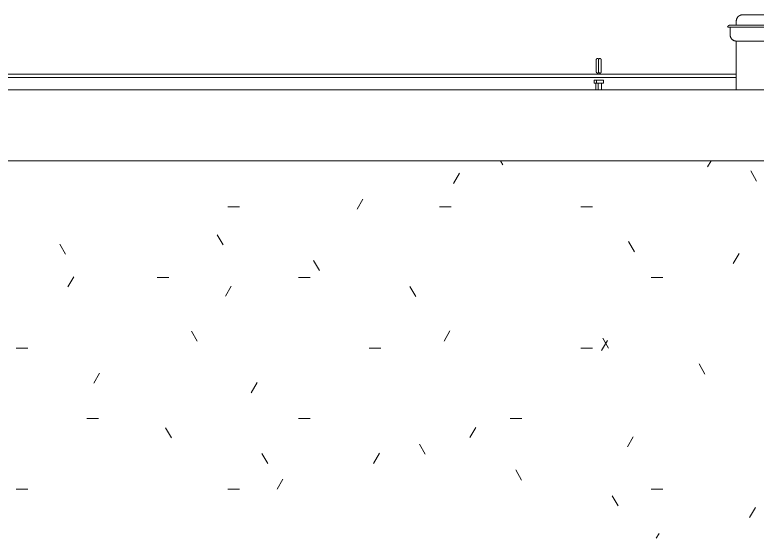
# Model space of a CAD drawing. Header units: millimetres. Extents: x -17526 to 472153, y -45352 to 20466.
# Drawn here: x 185816 to 187954, y 4940 to 6445 of the extents above; entities that cross this region are included whole.
import ezdxf

# ---------------------------------------------------------------- set-up
doc = ezdxf.new("R2010")
doc.units = ezdxf.units.MM
for name, color, linetype, lineweight in [('A-FLOR-HRAL', 11, 'Continuous', 9), ('A-ROOF-OTLN', 132, 'Continuous', 9), ('A-WALL-PATT', 111, 'Continuous', 9), ('M-HVAC-CDFF', 50, 'Continuous', 9)]:
    doc.layers.add(name, color=color, linetype=linetype, lineweight=lineweight)

# ---------------------------------------------------------------- blocks, each defined once
blk = doc.blocks.new('Zábradlí - Záchytný systém kotva-1301747-V-Nový-Bourání')
at = {"layer": 'A-FLOR-HRAL'}
for p, q in [((-13154.9, 6314.6), (-13154.9, 6314.8)), ((-13168.9, 6257.3), (-13168.9, 6249.1)), ((-13161.9, 6257.3), (-13168.9, 6257.3)), ((-13168.9, 6249.1), (-13161.9, 6249.1)), ((-13163.9, 6249.1), (-13163.9, 6229.6))]:
    blk.add_line(p, q, dxfattribs=at)
at = {"layer": 'A-FLOR-HRAL', "flags": 128}
for points in [[(-13162.9, 6315.8), (-13162.9, 6315.9), (-13162.9, 6316.1), (-13162.9, 6316.2), (-13162.9, 6316.4), (-13162.8, 6316.5), (-13162.8, 6316.7), (-13162.8, 6316.9), (-13162.7, 6317), (-13162.7, 6317.2), (-13162.6, 6317.3), (-13162.5, 6317.5), (-13162.5, 6317.6), (-13162.4, 6317.7), (-13162.3, 6317.9), (-13162.2, 6318), (-13162.1, 6318.1), (-13162, 6318.3), (-13161.9, 6318.4), (-13161.8, 6318.5), (-13161.7, 6318.6), (-13161.6, 6318.7), (-13161.5, 6318.8), (-13161.3, 6318.9), (-13161.2, 6319), (-13161.1, 6319.1), (-13160.9, 6319.2), (-13160.8, 6319.3), (-13160.7, 6319.4), (-13160.5, 6319.4), (-13160.4, 6319.5), (-13160.2, 6319.5), (-13160.1, 6319.6), (-13159.9, 6319.6), (-13159.8, 6319.7), (-13159.6, 6319.7), (-13159.4, 6319.7), (-13159.3, 6319.7), (-13159.1, 6319.7), (-13159, 6319.8), (-13158.8, 6319.7), (-13158.6, 6319.7), (-13158.5, 6319.7), (-13158.3, 6319.7), (-13158.2, 6319.7), (-13158, 6319.6), (-13157.9, 6319.6), (-13157.7, 6319.6), (-13157.5, 6319.5), (-13157.4, 6319.5), (-13157.3, 6319.4), (-13157.1, 6319.3), (-13157, 6319.2), (-13156.8, 6319.2), (-13156.7, 6319.1), (-13156.6, 6319), (-13156.4, 6318.9), (-13156.3, 6318.8), (-13156.2, 6318.7), (-13156.1, 6318.6), (-13156, 6318.5), (-13155.9, 6318.3), (-13155.8, 6318.2), (-13155.7, 6318.1), (-13155.6, 6317.9), (-13155.5, 6317.8), (-13155.4, 6317.7)], [(-13162.9, 6315.8), (-13162.9, 6315.7), (-13162.9, 6315.7), (-13162.9, 6315.6), (-13162.9, 6315.5), (-13162.9, 6315.4), (-13162.9, 6315.3), (-13162.9, 6315.1), (-13162.9, 6314.9), (-13162.9, 6314.7), (-13162.9, 6314.4), (-13162.9, 6314.1), (-13162.9, 6313.8), (-13162.9, 6313.5), (-13162.9, 6313.2), (-13162.9, 6312.8), (-13162.9, 6312.4), (-13162.9, 6312), (-13162.9, 6311.6), (-13162.9, 6311.1), (-13162.9, 6310.6), (-13162.9, 6310.1), (-13162.9, 6309.6), (-13162.9, 6309.1), (-13162.9, 6308.5), (-13162.9, 6308), (-13162.9, 6307.4), (-13162.9, 6306.8), (-13162.9, 6306.2), (-13162.9, 6305.6), (-13162.9, 6305), (-13162.9, 6304.3), (-13162.9, 6303.7), (-13162.9, 6303), (-13162.9, 6302.4), (-13162.9, 6301.7), (-13162.9, 6301), (-13162.9, 6300.4), (-13162.9, 6299.7), (-13162.9, 6299), (-13162.9, 6298.8)], [(-13162.9, 6298.8), (-13162.9, 6299.5), (-13162.9, 6300.2), (-13162.9, 6300.9), (-13162.9, 6301.5), (-13162.9, 6302.2), (-13162.9, 6302.9), (-13162.9, 6303.5), (-13162.9, 6304.2), (-13162.9, 6304.8), (-13162.9, 6305.4), (-13162.9, 6306), (-13162.9, 6306.7), (-13162.9, 6307.2), (-13162.9, 6307.8), (-13162.9, 6308.4), (-13162.9, 6308.9), (-13162.9, 6309.5), (-13162.9, 6310), (-13162.9, 6310.5), (-13162.9, 6311), (-13162.9, 6311.4), (-13162.9, 6311.9), (-13162.9, 6312.3), (-13162.9, 6312.7), (-13162.9, 6313.1), (-13162.9, 6313.4), (-13162.9, 6313.8), (-13162.9, 6314.1), (-13162.9, 6314.3), (-13162.9, 6314.6), (-13162.9, 6314.8), (-13162.9, 6315), (-13162.9, 6315.2), (-13162.9, 6315.4), (-13162.9, 6315.5), (-13162.9, 6315.6), (-13162.9, 6315.7), (-13162.9, 6315.7), (-13162.9, 6315.8)], [(-13162.9, 6281.9), (-13162.9, 6281.9), (-13162.9, 6282), (-13162.9, 6282.1), (-13162.9, 6282.1), (-13162.9, 6282.3), (-13162.9, 6282.4), (-13162.9, 6282.6), (-13162.9, 6282.8), (-13162.9, 6283), (-13162.9, 6283.3), (-13162.9, 6283.5), (-13162.9, 6283.8), (-13162.9, 6284.2), (-13162.9, 6284.5), (-13162.9, 6284.9), (-13162.9, 6285.3), (-13162.9, 6285.7), (-13162.9, 6286.1), (-13162.9, 6286.6), (-13162.9, 6287.1), (-13162.9, 6287.6), (-13162.9, 6288.1), (-13162.9, 6288.6), (-13162.9, 6289.1), (-13162.9, 6289.7), (-13162.9, 6290.3), (-13162.9, 6290.9), (-13162.9, 6291.5), (-13162.9, 6292.1), (-13162.9, 6292.7), (-13162.9, 6293.3), (-13162.9, 6294), (-13162.9, 6294.6), (-13162.9, 6295.3), (-13162.9, 6296), (-13162.9, 6296.6), (-13162.9, 6297.3), (-13162.9, 6298), (-13162.9, 6298.7), (-13162.9, 6298.8)], [(-13162.9, 6298.8), (-13162.9, 6298.2), (-13162.9, 6297.5), (-13162.9, 6296.8), (-13162.9, 6296.1), (-13162.9, 6295.5), (-13162.9, 6294.8), (-13162.9, 6294.2), (-13162.9, 6293.5), (-13162.9, 6292.9), (-13162.9, 6292.3), (-13162.9, 6291.6), (-13162.9, 6291), (-13162.9, 6290.4), (-13162.9, 6289.9), (-13162.9, 6289.3), (-13162.9, 6288.7), (-13162.9, 6288.2), (-13162.9, 6287.7), (-13162.9, 6287.2), (-13162.9, 6286.7), (-13162.9, 6286.3), (-13162.9, 6285.8), (-13162.9, 6285.4), (-13162.9, 6285), (-13162.9, 6284.6), (-13162.9, 6284.3), (-13162.9, 6283.9), (-13162.9, 6283.6), (-13162.9, 6283.3), (-13162.9, 6283.1), (-13162.9, 6282.8), (-13162.9, 6282.6), (-13162.9, 6282.5), (-13162.9, 6282.3), (-13162.9, 6282.2), (-13162.9, 6282.1), (-13162.9, 6282), (-13162.9, 6282), (-13162.9, 6281.9)], [(-13155.4, 6279.9), (-13155.5, 6279.8), (-13155.6, 6279.7), (-13155.7, 6279.5), (-13155.8, 6279.4), (-13155.9, 6279.3), (-13156, 6279.2), (-13156.1, 6279.1), (-13156.2, 6279), (-13156.4, 6278.8), (-13156.5, 6278.7), (-13156.6, 6278.7), (-13156.8, 6278.6), (-13156.9, 6278.5), (-13157, 6278.4), (-13157.2, 6278.3), (-13157.3, 6278.3), (-13157.5, 6278.2), (-13157.6, 6278.1), (-13157.8, 6278.1), (-13157.9, 6278.1), (-13158.1, 6278), (-13158.2, 6278), (-13158.4, 6278), (-13158.6, 6277.9), (-13158.7, 6277.9), (-13158.9, 6277.9), (-13159, 6277.9), (-13159.2, 6277.9), (-13159.4, 6278), (-13159.5, 6278), (-13159.7, 6278), (-13159.8, 6278), (-13160, 6278.1), (-13160.1, 6278.1), (-13160.3, 6278.2), (-13160.4, 6278.2), (-13160.6, 6278.3), (-13160.7, 6278.4), (-13160.9, 6278.4), (-13161, 6278.5), (-13161.1, 6278.6), (-13161.3, 6278.7), (-13161.4, 6278.8), (-13161.5, 6278.9), (-13161.6, 6279), (-13161.8, 6279.1), (-13161.9, 6279.2), (-13162, 6279.4), (-13162.1, 6279.5), (-13162.2, 6279.6), (-13162.3, 6279.7), (-13162.3, 6279.9), (-13162.4, 6280), (-13162.5, 6280.2), (-13162.6, 6280.3), (-13162.6, 6280.4), (-13162.7, 6280.6), (-13162.7, 6280.7), (-13162.8, 6280.9), (-13162.8, 6281.1), (-13162.9, 6281.2), (-13162.9, 6281.4), (-13162.9, 6281.5), (-13162.9, 6281.7), (-13162.9, 6281.8), (-13162.9, 6281.9)]]:
    blk.add_lwpolyline(points, dxfattribs=at)
blk = doc.blocks.new('Zábradlí - Záchytný systém kotva-V143-V-Nový-Bourání')
at = {"layer": 'A-FLOR-HRAL'}
for p, q in [((-7784.5, 6257.3), (-7784.5, 6249.1)), ((-7774.5, 6257.3), (-7784.5, 6257.3)), ((-7784.5, 6249.1), (-7774.5, 6249.1)), ((-7779.5, 6249.1), (-7779.5, 6229.6)), ((-7764.5, 6257.3), (-7774.5, 6257.3)), ((-7774.5, 6249.1), (-7764.5, 6249.1)), ((-7769.5, 6229.6), (-7769.5, 6249.1)), ((-7764.5, 6249.1), (-7764.5, 6257.3))]:
    blk.add_line(p, q, dxfattribs=at)
at = {"layer": 'A-FLOR-HRAL', "flags": 128}
for points in [[(-7778.5, 6315.8), (-7778.5, 6315.9), (-7778.5, 6316.1), (-7778.5, 6316.2), (-7778.5, 6316.4), (-7778.4, 6316.5), (-7778.4, 6316.7), (-7778.4, 6316.9), (-7778.3, 6317), (-7778.3, 6317.2), (-7778.2, 6317.3), (-7778.1, 6317.5), (-7778.1, 6317.6), (-7778, 6317.7), (-7777.9, 6317.9), (-7777.8, 6318), (-7777.7, 6318.1), (-7777.6, 6318.3), (-7777.5, 6318.4), (-7777.4, 6318.5), (-7777.3, 6318.6), (-7777.2, 6318.7), (-7777.1, 6318.8), (-7776.9, 6318.9), (-7776.8, 6319), (-7776.7, 6319.1), (-7776.6, 6319.2), (-7776.4, 6319.3), (-7776.3, 6319.4), (-7776.1, 6319.4), (-7776, 6319.5), (-7775.8, 6319.5), (-7775.7, 6319.6), (-7775.5, 6319.6), (-7775.4, 6319.7), (-7775.2, 6319.7), (-7775, 6319.7), (-7774.9, 6319.7), (-7774.7, 6319.7), (-7774.6, 6319.8), (-7774.4, 6319.7), (-7774.2, 6319.7), (-7774.1, 6319.7), (-7773.9, 6319.7), (-7773.8, 6319.7), (-7773.6, 6319.6), (-7773.5, 6319.6), (-7773.3, 6319.6), (-7773.2, 6319.5), (-7773, 6319.5), (-7772.9, 6319.4), (-7772.7, 6319.3), (-7772.6, 6319.2), (-7772.4, 6319.2), (-7772.3, 6319.1), (-7772.2, 6319), (-7772, 6318.9), (-7771.9, 6318.8), (-7771.8, 6318.7), (-7771.7, 6318.6), (-7771.6, 6318.5), (-7771.5, 6318.3), (-7771.4, 6318.2), (-7771.3, 6318.1), (-7771.2, 6317.9), (-7771.1, 6317.8), (-7771, 6317.7), (-7770.9, 6317.5), (-7770.9, 6317.4), (-7770.8, 6317.2), (-7770.8, 6317.1), (-7770.7, 6316.9), (-7770.7, 6316.8), (-7770.6, 6316.6), (-7770.6, 6316.5), (-7770.6, 6316.3), (-7770.5, 6316.2), (-7770.5, 6316), (-7770.5, 6315.8), (-7770.5, 6315.8)], [(-7778.5, 6315.8), (-7778.5, 6315.7), (-7778.5, 6315.7), (-7778.5, 6315.6), (-7778.5, 6315.5), (-7778.5, 6315.4), (-7778.5, 6315.3), (-7778.5, 6315.1), (-7778.5, 6314.9), (-7778.5, 6314.7), (-7778.5, 6314.4), (-7778.5, 6314.1), (-7778.5, 6313.8), (-7778.5, 6313.5), (-7778.5, 6313.2), (-7778.5, 6312.8), (-7778.5, 6312.4), (-7778.5, 6312), (-7778.5, 6311.6), (-7778.5, 6311.1), (-7778.5, 6310.6), (-7778.5, 6310.1), (-7778.5, 6309.6), (-7778.5, 6309.1), (-7778.5, 6308.5), (-7778.5, 6308), (-7778.5, 6307.4), (-7778.5, 6306.8), (-7778.5, 6306.2), (-7778.5, 6305.6), (-7778.5, 6305), (-7778.5, 6304.3), (-7778.5, 6303.7), (-7778.5, 6303), (-7778.5, 6302.4), (-7778.5, 6301.7), (-7778.5, 6301), (-7778.5, 6300.4), (-7778.5, 6299.7), (-7778.5, 6299), (-7778.5, 6298.8)], [(-7778.5, 6298.8), (-7778.5, 6299.5), (-7778.5, 6300.2), (-7778.5, 6300.9), (-7778.5, 6301.5), (-7778.5, 6302.2), (-7778.5, 6302.9), (-7778.5, 6303.5), (-7778.5, 6304.2), (-7778.5, 6304.8), (-7778.5, 6305.4), (-7778.5, 6306), (-7778.5, 6306.7), (-7778.5, 6307.2), (-7778.5, 6307.8), (-7778.5, 6308.4), (-7778.5, 6308.9), (-7778.5, 6309.5), (-7778.5, 6310), (-7778.5, 6310.5), (-7778.5, 6311), (-7778.5, 6311.4), (-7778.5, 6311.9), (-7778.5, 6312.3), (-7778.5, 6312.7), (-7778.5, 6313.1), (-7778.5, 6313.4), (-7778.5, 6313.8), (-7778.5, 6314.1), (-7778.5, 6314.3), (-7778.5, 6314.6), (-7778.5, 6314.8), (-7778.5, 6315), (-7778.5, 6315.2), (-7778.5, 6315.4), (-7778.5, 6315.5), (-7778.5, 6315.6), (-7778.5, 6315.7), (-7778.5, 6315.7), (-7778.5, 6315.8)], [(-7770.5, 6315.8), (-7770.5, 6315.7), (-7770.5, 6315.7), (-7770.5, 6315.6), (-7770.5, 6315.5), (-7770.5, 6315.4), (-7770.5, 6315.3), (-7770.5, 6315.1), (-7770.5, 6314.9), (-7770.5, 6314.7), (-7770.5, 6314.4), (-7770.5, 6314.1), (-7770.5, 6313.8), (-7770.5, 6313.5), (-7770.5, 6313.2), (-7770.5, 6312.8), (-7770.5, 6312.4), (-7770.5, 6312), (-7770.5, 6311.6), (-7770.5, 6311.1), (-7770.5, 6310.6), (-7770.5, 6310.1), (-7770.5, 6309.6), (-7770.5, 6309.1), (-7770.5, 6308.5), (-7770.5, 6308), (-7770.5, 6307.4), (-7770.5, 6306.8), (-7770.5, 6306.2), (-7770.5, 6305.6), (-7770.5, 6305), (-7770.5, 6304.3), (-7770.5, 6303.7), (-7770.5, 6303), (-7770.5, 6302.4), (-7770.5, 6301.7), (-7770.5, 6301), (-7770.5, 6300.4), (-7770.5, 6299.7), (-7770.5, 6299), (-7770.5, 6298.8)], [(-7770.5, 6298.8), (-7770.5, 6299.5), (-7770.5, 6300.2), (-7770.5, 6300.9), (-7770.5, 6301.5), (-7770.5, 6302.2), (-7770.5, 6302.9), (-7770.5, 6303.5), (-7770.5, 6304.2), (-7770.5, 6304.8), (-7770.5, 6305.4), (-7770.5, 6306), (-7770.5, 6306.7), (-7770.5, 6307.2), (-7770.5, 6307.8), (-7770.5, 6308.4), (-7770.5, 6308.9), (-7770.5, 6309.5), (-7770.5, 6310), (-7770.5, 6310.5), (-7770.5, 6311), (-7770.5, 6311.4), (-7770.5, 6311.9), (-7770.5, 6312.3), (-7770.5, 6312.7), (-7770.5, 6313.1), (-7770.5, 6313.4), (-7770.5, 6313.8), (-7770.5, 6314.1), (-7770.5, 6314.3), (-7770.5, 6314.6), (-7770.5, 6314.8), (-7770.5, 6315), (-7770.5, 6315.2), (-7770.5, 6315.4), (-7770.5, 6315.5), (-7770.5, 6315.6), (-7770.5, 6315.7), (-7770.5, 6315.7), (-7770.5, 6315.8)], [(-7778.5, 6281.9), (-7778.5, 6281.9), (-7778.5, 6282), (-7778.5, 6282.1), (-7778.5, 6282.1), (-7778.5, 6282.3), (-7778.5, 6282.4), (-7778.5, 6282.6), (-7778.5, 6282.8), (-7778.5, 6283), (-7778.5, 6283.3), (-7778.5, 6283.5), (-7778.5, 6283.8), (-7778.5, 6284.2), (-7778.5, 6284.5), (-7778.5, 6284.9), (-7778.5, 6285.3), (-7778.5, 6285.7), (-7778.5, 6286.1), (-7778.5, 6286.6), (-7778.5, 6287.1), (-7778.5, 6287.6), (-7778.5, 6288.1), (-7778.5, 6288.6), (-7778.5, 6289.1), (-7778.5, 6289.7), (-7778.5, 6290.3), (-7778.5, 6290.9), (-7778.5, 6291.5), (-7778.5, 6292.1), (-7778.5, 6292.7), (-7778.5, 6293.3), (-7778.5, 6294), (-7778.5, 6294.6), (-7778.5, 6295.3), (-7778.5, 6296), (-7778.5, 6296.6), (-7778.5, 6297.3), (-7778.5, 6298), (-7778.5, 6298.7), (-7778.5, 6298.8)], [(-7778.5, 6298.8), (-7778.5, 6298.2), (-7778.5, 6297.5), (-7778.5, 6296.8), (-7778.5, 6296.1), (-7778.5, 6295.5), (-7778.5, 6294.8), (-7778.5, 6294.2), (-7778.5, 6293.5), (-7778.5, 6292.9), (-7778.5, 6292.3), (-7778.5, 6291.6), (-7778.5, 6291), (-7778.5, 6290.4), (-7778.5, 6289.9), (-7778.5, 6289.3), (-7778.5, 6288.7), (-7778.5, 6288.2), (-7778.5, 6287.7), (-7778.5, 6287.2), (-7778.5, 6286.7), (-7778.5, 6286.3), (-7778.5, 6285.8), (-7778.5, 6285.4), (-7778.5, 6285), (-7778.5, 6284.6), (-7778.5, 6284.3), (-7778.5, 6283.9), (-7778.5, 6283.6), (-7778.5, 6283.3), (-7778.5, 6283.1), (-7778.5, 6282.8), (-7778.5, 6282.6), (-7778.5, 6282.5), (-7778.5, 6282.3), (-7778.5, 6282.2), (-7778.5, 6282.1), (-7778.5, 6282), (-7778.5, 6282), (-7778.5, 6281.9)], [(-7770.5, 6281.9), (-7770.5, 6281.9), (-7770.5, 6282), (-7770.5, 6282.1), (-7770.5, 6282.1), (-7770.5, 6282.3), (-7770.5, 6282.4), (-7770.5, 6282.6), (-7770.5, 6282.8), (-7770.5, 6283), (-7770.5, 6283.3), (-7770.5, 6283.5), (-7770.5, 6283.8), (-7770.5, 6284.2), (-7770.5, 6284.5), (-7770.5, 6284.9), (-7770.5, 6285.3), (-7770.5, 6285.7), (-7770.5, 6286.1), (-7770.5, 6286.6), (-7770.5, 6287.1), (-7770.5, 6287.6), (-7770.5, 6288.1), (-7770.5, 6288.6), (-7770.5, 6289.1), (-7770.5, 6289.7), (-7770.5, 6290.3), (-7770.5, 6290.9), (-7770.5, 6291.5), (-7770.5, 6292.1), (-7770.5, 6292.7), (-7770.5, 6293.3), (-7770.5, 6294), (-7770.5, 6294.6), (-7770.5, 6295.3), (-7770.5, 6296), (-7770.5, 6296.6), (-7770.5, 6297.3), (-7770.5, 6298), (-7770.5, 6298.7), (-7770.5, 6298.8)], [(-7770.5, 6298.8), (-7770.5, 6298.2), (-7770.5, 6297.5), (-7770.5, 6296.8), (-7770.5, 6296.1), (-7770.5, 6295.5), (-7770.5, 6294.8), (-7770.5, 6294.2), (-7770.5, 6293.5), (-7770.5, 6292.9), (-7770.5, 6292.3), (-7770.5, 6291.6), (-7770.5, 6291), (-7770.5, 6290.4), (-7770.5, 6289.9), (-7770.5, 6289.3), (-7770.5, 6288.7), (-7770.5, 6288.2), (-7770.5, 6287.7), (-7770.5, 6287.2), (-7770.5, 6286.7), (-7770.5, 6286.3), (-7770.5, 6285.8), (-7770.5, 6285.4), (-7770.5, 6285), (-7770.5, 6284.6), (-7770.5, 6284.3), (-7770.5, 6283.9), (-7770.5, 6283.6), (-7770.5, 6283.3), (-7770.5, 6283.1), (-7770.5, 6282.8), (-7770.5, 6282.6), (-7770.5, 6282.5), (-7770.5, 6282.3), (-7770.5, 6282.2), (-7770.5, 6282.1), (-7770.5, 6282), (-7770.5, 6282), (-7770.5, 6281.9)], [(-7770.5, 6281.9), (-7770.5, 6281.8), (-7770.5, 6281.6), (-7770.6, 6281.5), (-7770.6, 6281.3), (-7770.6, 6281.1), (-7770.6, 6281), (-7770.7, 6280.8), (-7770.7, 6280.7), (-7770.8, 6280.5), (-7770.8, 6280.4), (-7770.9, 6280.2), (-7771, 6280.1), (-7771.1, 6279.9), (-7771.1, 6279.8), (-7771.2, 6279.7), (-7771.3, 6279.5), (-7771.4, 6279.4), (-7771.5, 6279.3), (-7771.6, 6279.2), (-7771.7, 6279.1), (-7771.9, 6279), (-7772, 6278.8), (-7772.1, 6278.7), (-7772.2, 6278.7), (-7772.4, 6278.6), (-7772.5, 6278.5), (-7772.6, 6278.4), (-7772.8, 6278.3), (-7772.9, 6278.3), (-7773.1, 6278.2), (-7773.2, 6278.1), (-7773.4, 6278.1), (-7773.5, 6278.1), (-7773.7, 6278), (-7773.8, 6278), (-7774, 6278), (-7774.2, 6277.9), (-7774.3, 6277.9), (-7774.5, 6277.9), (-7774.6, 6277.9), (-7774.8, 6277.9), (-7775, 6278), (-7775.1, 6278), (-7775.3, 6278), (-7775.4, 6278), (-7775.6, 6278.1), (-7775.7, 6278.1), (-7775.9, 6278.2), (-7776, 6278.2), (-7776.2, 6278.3), (-7776.3, 6278.4), (-7776.5, 6278.4), (-7776.6, 6278.5), (-7776.7, 6278.6), (-7776.9, 6278.7), (-7777, 6278.8), (-7777.1, 6278.9), (-7777.3, 6279), (-7777.4, 6279.1), (-7777.5, 6279.2), (-7777.6, 6279.4), (-7777.7, 6279.5), (-7777.8, 6279.6), (-7777.9, 6279.7), (-7778, 6279.9), (-7778, 6280), (-7778.1, 6280.2), (-7778.2, 6280.3), (-7778.2, 6280.4), (-7778.3, 6280.6), (-7778.3, 6280.7), (-7778.4, 6280.9), (-7778.4, 6281.1), (-7778.5, 6281.2), (-7778.5, 6281.4), (-7778.5, 6281.5), (-7778.5, 6281.7), (-7778.5, 6281.8), (-7778.5, 6281.9)]]:
    blk.add_lwpolyline(points, dxfattribs=at)
blk = doc.blocks.new('Zábradlí - Zábradlí-1236403-V-Nový-Bourání')
for name, p in [('Zábradlí - Záchytný systém kotva-1301747-V-Nový-Bourání', (0, 0)), ('Zábradlí - Záchytný systém kotva-V143-V-Nový-Bourání', (-5377.7, 0))]:
    blk.add_blockref(name, p)
blk = doc.blocks.new('Typ horního madla - Horní madlo_Vnitřní_-1236408-V-Nový-Bourání')
at = {"layer": 'A-FLOR-HRAL'}
for p, q in [((-12759.4, 6275), (-15935.3, 6275)), ((-15935.3, 6265), (-12759.4, 6265))]:
    blk.add_line(p, q, dxfattribs=at)
blk = doc.blocks.new('Komín8 - Komín8-2014626-V-Nový-Bourání')
at = {"layer": 'M-HVAC-CDFF'}
for p, q in [((-12759.4, 6427.7), (-12759.4, 6415.4)), ((-12759.4, 6415.4), (-12756.5, 6415.4)), ((-12642.3, 6415.4), (-12639.4, 6415.4)), ((-12639.4, 6415.4), (-12639.4, 6427.7)), ((-12783.1, 6410), (-12699.4, 6410)), ((-12777.1, 6410), (-12777.1, 6387.7)), ((-12699.4, 6410), (-12615.7, 6410)), ((-12621.7, 6387.7), (-12621.7, 6410)), ((-12759.4, 6370), (-12759.4, 6229.4)), ((-12725.6, 6370), (-12759.4, 6370)), ((-12699.4, 6370), (-12723.2, 6370)), ((-12653.8, 6370), (-12699.4, 6370)), ((-12639.4, 6370), (-12652.1, 6370)), ((-12639.4, 6229.4), (-12639.4, 6370))]:
    blk.add_line(p, q, dxfattribs=at)
at = {"layer": 'M-HVAC-CDFF', "flags": 128}
for points in [[(-12759.4, 6427.7), (-12759.4, 6428.4), (-12759.4, 6429.1), (-12759.3, 6429.8), (-12759.2, 6430.5), (-12759.1, 6431.2), (-12758.9, 6431.9), (-12758.7, 6432.6), (-12758.5, 6433.3), (-12758.3, 6433.9), (-12758, 6434.6), (-12757.7, 6435.2), (-12757.4, 6435.9), (-12757.1, 6436.5), (-12756.7, 6437.1), (-12756.3, 6437.7), (-12755.9, 6438.3), (-12755.5, 6438.8), (-12755, 6439.4), (-12754.6, 6439.9), (-12754.1, 6440.4), (-12753.5, 6440.9), (-12753, 6441.3), (-12752.4, 6441.8), (-12751.9, 6442.2), (-12751.3, 6442.6), (-12750.7, 6443), (-12750.1, 6443.3), (-12749.4, 6443.6), (-12748.8, 6443.9), (-12748.1, 6444.2), (-12747.5, 6444.4), (-12746.8, 6444.7), (-12746.1, 6444.8), (-12745.4, 6445), (-12744.7, 6445.1), (-12744, 6445.2), (-12743.3, 6445.3), (-12742.6, 6445.4), (-12741.9, 6445.4), (-12741.7, 6445.4)], [(-12741.7, 6445.4), (-12741.7, 6445.4), (-12741.6, 6445.4), (-12741.4, 6445.4), (-12741.2, 6445.4), (-12740.9, 6445.4), (-12740.5, 6445.4), (-12740.1, 6445.4), (-12739.6, 6445.4), (-12739, 6445.4), (-12738.4, 6445.4), (-12737.7, 6445.4), (-12737, 6445.4), (-12736.1, 6445.4), (-12735.3, 6445.4), (-12734.3, 6445.4), (-12733.4, 6445.4), (-12732.3, 6445.4), (-12731.2, 6445.4), (-12730.1, 6445.4), (-12728.9, 6445.4), (-12727.7, 6445.4), (-12726.4, 6445.4), (-12725.1, 6445.4), (-12723.7, 6445.4), (-12722.3, 6445.4), (-12720.8, 6445.4), (-12719.4, 6445.4), (-12717.9, 6445.4), (-12716.3, 6445.4), (-12714.8, 6445.4), (-12713.2, 6445.4), (-12711.6, 6445.4), (-12709.9, 6445.4), (-12708.3, 6445.4), (-12706.6, 6445.4), (-12704.9, 6445.4), (-12703.3, 6445.4), (-12701.6, 6445.4), (-12699.9, 6445.4), (-12699.4, 6445.4)], [(-12699.4, 6445.4), (-12701.1, 6445.4), (-12702.8, 6445.4), (-12704.5, 6445.4), (-12706.2, 6445.4), (-12707.8, 6445.4), (-12709.5, 6445.4), (-12711.1, 6445.4), (-12712.7, 6445.4), (-12714.3, 6445.4), (-12715.9, 6445.4), (-12717.4, 6445.4), (-12719, 6445.4), (-12720.4, 6445.4), (-12721.9, 6445.4), (-12723.3, 6445.4), (-12724.7, 6445.4), (-12726, 6445.4), (-12727.3, 6445.4), (-12728.6, 6445.4), (-12729.8, 6445.4), (-12730.9, 6445.4), (-12732, 6445.4), (-12733.1, 6445.4), (-12734.1, 6445.4), (-12735, 6445.4), (-12735.9, 6445.4), (-12736.7, 6445.4), (-12737.5, 6445.4), (-12738.2, 6445.4), (-12738.9, 6445.4), (-12739.4, 6445.4), (-12740, 6445.4), (-12740.4, 6445.4), (-12740.8, 6445.4), (-12741.1, 6445.4), (-12741.4, 6445.4), (-12741.6, 6445.4), (-12741.7, 6445.4), (-12741.7, 6445.4), (-12741.7, 6445.4)], [(-12657.1, 6445.4), (-12657.1, 6445.4), (-12657.2, 6445.4), (-12657.4, 6445.4), (-12657.6, 6445.4), (-12657.9, 6445.4), (-12658.3, 6445.4), (-12658.7, 6445.4), (-12659.2, 6445.4), (-12659.8, 6445.4), (-12660.4, 6445.4), (-12661.1, 6445.4), (-12661.9, 6445.4), (-12662.7, 6445.4), (-12663.6, 6445.4), (-12664.5, 6445.4), (-12665.5, 6445.4), (-12666.5, 6445.4), (-12667.6, 6445.4), (-12668.7, 6445.4), (-12669.9, 6445.4), (-12671.2, 6445.4), (-12672.5, 6445.4), (-12673.8, 6445.4), (-12675.1, 6445.4), (-12676.5, 6445.4), (-12678, 6445.4), (-12679.5, 6445.4), (-12681, 6445.4), (-12682.5, 6445.4), (-12684.1, 6445.4), (-12685.7, 6445.4), (-12687.3, 6445.4), (-12688.9, 6445.4), (-12690.6, 6445.4), (-12692.2, 6445.4), (-12693.9, 6445.4), (-12695.6, 6445.4), (-12697.3, 6445.4), (-12699, 6445.4), (-12699.4, 6445.4)], [(-12699.4, 6445.4), (-12697.7, 6445.4), (-12696, 6445.4), (-12694.3, 6445.4), (-12692.7, 6445.4), (-12691, 6445.4), (-12689.4, 6445.4), (-12687.7, 6445.4), (-12686.1, 6445.4), (-12684.5, 6445.4), (-12682.9, 6445.4), (-12681.4, 6445.4), (-12679.9, 6445.4), (-12678.4, 6445.4), (-12676.9, 6445.4), (-12675.5, 6445.4), (-12674.1, 6445.4), (-12672.8, 6445.4), (-12671.5, 6445.4), (-12670.3, 6445.4), (-12669.1, 6445.4), (-12667.9, 6445.4), (-12666.8, 6445.4), (-12665.7, 6445.4), (-12664.7, 6445.4), (-12663.8, 6445.4), (-12662.9, 6445.4), (-12662.1, 6445.4), (-12661.3, 6445.4), (-12660.6, 6445.4), (-12660, 6445.4), (-12659.4, 6445.4), (-12658.9, 6445.4), (-12658.4, 6445.4), (-12658, 6445.4), (-12657.7, 6445.4), (-12657.5, 6445.4), (-12657.3, 6445.4), (-12657.1, 6445.4), (-12657.1, 6445.4), (-12657.1, 6445.4)], [(-12657.1, 6445.4), (-12656.4, 6445.4), (-12655.7, 6445.3), (-12655, 6445.3), (-12654.3, 6445.2), (-12653.6, 6445), (-12652.9, 6444.9), (-12652.2, 6444.7), (-12651.5, 6444.5), (-12650.9, 6444.3), (-12650.2, 6444), (-12649.6, 6443.7), (-12648.9, 6443.4), (-12648.3, 6443.1), (-12647.7, 6442.7), (-12647.1, 6442.3), (-12646.5, 6441.9), (-12646, 6441.5), (-12645.4, 6441), (-12644.9, 6440.5), (-12644.4, 6440), (-12643.9, 6439.5), (-12643.5, 6439), (-12643, 6438.4), (-12642.6, 6437.9), (-12642.2, 6437.3), (-12641.8, 6436.7), (-12641.5, 6436.1), (-12641.2, 6435.4), (-12640.9, 6434.8), (-12640.6, 6434.1), (-12640.4, 6433.5), (-12640.2, 6432.8), (-12640, 6432.1), (-12639.8, 6431.4), (-12639.7, 6430.7), (-12639.6, 6430), (-12639.5, 6429.3), (-12639.4, 6428.6), (-12639.4, 6427.9), (-12639.4, 6427.7)], [(-12784.4, 6410), (-12784.4, 6410.2), (-12784.4, 6410.4), (-12784.4, 6410.7), (-12784.3, 6410.9), (-12784.3, 6411.1), (-12784.3, 6411.3), (-12784.2, 6411.5), (-12784.1, 6411.7), (-12784.1, 6411.9), (-12784, 6412.1), (-12783.9, 6412.3), (-12783.8, 6412.5), (-12783.7, 6412.7), (-12783.6, 6412.9), (-12783.5, 6413.1), (-12783.3, 6413.2), (-12783.2, 6413.4), (-12783.1, 6413.6), (-12782.9, 6413.7), (-12782.8, 6413.9), (-12782.6, 6414.1), (-12782.4, 6414.2), (-12782.3, 6414.3), (-12782.1, 6414.5), (-12781.9, 6414.6), (-12781.7, 6414.7), (-12781.5, 6414.8), (-12781.3, 6414.9), (-12781.1, 6415), (-12780.9, 6415.1), (-12780.7, 6415.1), (-12780.5, 6415.2), (-12780.3, 6415.3), (-12780.1, 6415.3), (-12779.9, 6415.4), (-12779.7, 6415.4), (-12779.5, 6415.4), (-12779.3, 6415.4), (-12779, 6415.4), (-12779, 6415.4)], [(-12779, 6415.4), (-12778.9, 6415.4), (-12778.7, 6415.4), (-12778.4, 6415.4), (-12778, 6415.4), (-12777.4, 6415.4), (-12776.7, 6415.4), (-12775.9, 6415.4), (-12774.9, 6415.4), (-12773.9, 6415.4), (-12772.7, 6415.4), (-12771.4, 6415.4), (-12770, 6415.4), (-12768.5, 6415.4), (-12766.8, 6415.4), (-12765.1, 6415.4), (-12763.2, 6415.4), (-12761.3, 6415.4), (-12759.2, 6415.4), (-12757.9, 6415.4)], [(-12699.4, 6415.4), (-12702.6, 6415.4), (-12705.8, 6415.4), (-12708.9, 6415.4), (-12712.1, 6415.4), (-12715.2, 6415.4), (-12718.3, 6415.4), (-12721.4, 6415.4), (-12724.4, 6415.4), (-12727.4, 6415.4), (-12730.4, 6415.4), (-12733.3, 6415.4), (-12736.2, 6415.4), (-12738.9, 6415.4), (-12741.7, 6415.4), (-12744.3, 6415.4), (-12746.9, 6415.4), (-12749.4, 6415.4), (-12751.9, 6415.4), (-12754.2, 6415.4), (-12756.5, 6415.4), (-12758.7, 6415.4), (-12760.7, 6415.4), (-12762.7, 6415.4), (-12764.6, 6415.4), (-12766.4, 6415.4), (-12768, 6415.4), (-12769.6, 6415.4), (-12771, 6415.4), (-12772.4, 6415.4), (-12773.6, 6415.4), (-12774.7, 6415.4), (-12775.6, 6415.4), (-12776.5, 6415.4), (-12777.2, 6415.4), (-12777.8, 6415.4), (-12778.3, 6415.4), (-12778.6, 6415.4), (-12778.9, 6415.4), (-12779, 6415.4), (-12779, 6415.4)], [(-12619.9, 6415.4), (-12619.9, 6415.4), (-12620.1, 6415.4), (-12620.4, 6415.4), (-12620.9, 6415.4), (-12621.4, 6415.4), (-12622.1, 6415.4), (-12623, 6415.4), (-12623.9, 6415.4), (-12625, 6415.4), (-12626.1, 6415.4), (-12627.4, 6415.4), (-12628.8, 6415.4), (-12630.4, 6415.4), (-12632, 6415.4), (-12633.8, 6415.4), (-12635.6, 6415.4), (-12637.6, 6415.4), (-12639.6, 6415.4), (-12641.7, 6415.4), (-12644, 6415.4), (-12646.3, 6415.4), (-12648.7, 6415.4), (-12651.2, 6415.4), (-12653.8, 6415.4), (-12656.4, 6415.4), (-12659.1, 6415.4), (-12661.9, 6415.4), (-12664.8, 6415.4), (-12667.6, 6415.4), (-12670.6, 6415.4), (-12673.6, 6415.4), (-12676.6, 6415.4), (-12679.7, 6415.4), (-12682.8, 6415.4), (-12685.9, 6415.4), (-12689, 6415.4), (-12692.2, 6415.4), (-12695.4, 6415.4), (-12698.6, 6415.4), (-12699.4, 6415.4)], [(-12640.2, 6415.4), (-12638.1, 6415.4), (-12636.1, 6415.4), (-12634.2, 6415.4), (-12632.5, 6415.4), (-12630.8, 6415.4), (-12629.2, 6415.4), (-12627.8, 6415.4), (-12626.5, 6415.4), (-12625.3, 6415.4), (-12624.2, 6415.4), (-12623.2, 6415.4), (-12622.3, 6415.4), (-12621.6, 6415.4), (-12621, 6415.4), (-12620.5, 6415.4), (-12620.2, 6415.4), (-12620, 6415.4), (-12619.9, 6415.4), (-12619.9, 6415.4)], [(-12619.9, 6415.4), (-12619.6, 6415.4), (-12619.4, 6415.4), (-12619.2, 6415.4), (-12619, 6415.4), (-12618.8, 6415.3), (-12618.6, 6415.3), (-12618.4, 6415.2), (-12618.1, 6415.2), (-12617.9, 6415.1), (-12617.7, 6415), (-12617.5, 6414.9), (-12617.3, 6414.8), (-12617.2, 6414.7), (-12617, 6414.6), (-12616.8, 6414.5), (-12616.6, 6414.4), (-12616.4, 6414.2), (-12616.3, 6414.1), (-12616.1, 6413.9), (-12616, 6413.8), (-12615.8, 6413.6), (-12615.7, 6413.5), (-12615.5, 6413.3), (-12615.4, 6413.1), (-12615.3, 6412.9), (-12615.2, 6412.8), (-12615.1, 6412.6), (-12615, 6412.4), (-12614.9, 6412.2), (-12614.8, 6412), (-12614.7, 6411.8), (-12614.6, 6411.6), (-12614.6, 6411.4), (-12614.5, 6411.1), (-12614.5, 6410.9), (-12614.5, 6410.7), (-12614.4, 6410.5), (-12614.4, 6410.3), (-12614.4, 6410.1), (-12614.4, 6410)], [(-12759.4, 6370), (-12760.1, 6370), (-12760.8, 6370.1), (-12761.5, 6370.1), (-12762.2, 6370.2), (-12762.9, 6370.4), (-12763.6, 6370.5), (-12764.3, 6370.7), (-12765, 6370.9), (-12765.6, 6371.1), (-12766.3, 6371.4), (-12766.9, 6371.7), (-12767.6, 6372), (-12768.2, 6372.3), (-12768.8, 6372.7), (-12769.4, 6373.1), (-12770, 6373.5), (-12770.5, 6373.9), (-12771.1, 6374.4), (-12771.6, 6374.9), (-12772.1, 6375.4), (-12772.6, 6375.9), (-12773, 6376.4), (-12773.5, 6377), (-12773.9, 6377.5), (-12774.3, 6378.1), (-12774.7, 6378.7), (-12775, 6379.3), (-12775.3, 6380), (-12775.6, 6380.6), (-12775.9, 6381.3), (-12776.1, 6381.9), (-12776.4, 6382.6), (-12776.5, 6383.3), (-12776.7, 6384), (-12776.8, 6384.7), (-12776.9, 6385.4), (-12777, 6386.1), (-12777.1, 6386.8), (-12777.1, 6387.5), (-12777.1, 6387.7)], [(-12759.4, 6370), (-12759.4, 6370), (-12759.2, 6370), (-12759, 6370), (-12758.7, 6370), (-12758.2, 6370), (-12757.7, 6370), (-12757.1, 6370), (-12756.4, 6370), (-12755.6, 6370), (-12754.7, 6370), (-12753.7, 6370), (-12752.6, 6370), (-12751.5, 6370), (-12750.3, 6370), (-12748.9, 6370), (-12747.5, 6370), (-12746.1, 6370), (-12744.5, 6370), (-12742.9, 6370), (-12741.2, 6370), (-12739.5, 6370), (-12737.6, 6370), (-12735.8, 6370), (-12733.8, 6370), (-12731.8, 6370), (-12729.8, 6370), (-12727.7, 6370), (-12725.6, 6370), (-12723.4, 6370), (-12721.2, 6370), (-12718.9, 6370), (-12716.6, 6370), (-12714.3, 6370), (-12712, 6370), (-12709.6, 6370), (-12707.2, 6370), (-12704.9, 6370), (-12702.5, 6370), (-12700.1, 6370), (-12699.4, 6370)], [(-12753.4, 6370), (-12754.4, 6370), (-12755.3, 6370), (-12756.2, 6370), (-12756.9, 6370), (-12757.5, 6370), (-12758.1, 6370), (-12758.5, 6370), (-12758.9, 6370), (-12759.2, 6370), (-12759.3, 6370), (-12759.4, 6370), (-12759.4, 6370)], [(-12699.4, 6370), (-12697, 6370), (-12694.6, 6370), (-12692.2, 6370), (-12689.9, 6370), (-12687.5, 6370), (-12685.2, 6370), (-12682.8, 6370), (-12680.5, 6370), (-12678.3, 6370), (-12676.1, 6370), (-12673.9, 6370), (-12671.7, 6370), (-12669.6, 6370), (-12667.5, 6370), (-12665.5, 6370), (-12663.6, 6370), (-12661.7, 6370), (-12659.9, 6370), (-12658.1, 6370), (-12656.4, 6370), (-12654.7, 6370), (-12653.2, 6370), (-12651.7, 6370), (-12650.3, 6370), (-12648.9, 6370), (-12647.7, 6370), (-12646.5, 6370), (-12645.4, 6370), (-12644.4, 6370), (-12643.5, 6370), (-12642.7, 6370), (-12641.9, 6370), (-12641.3, 6370), (-12640.7, 6370), (-12640.3, 6370), (-12639.9, 6370), (-12639.7, 6370), (-12639.5, 6370), (-12639.4, 6370), (-12639.4, 6370)], [(-12639.4, 6370), (-12639.5, 6370), (-12639.6, 6370), (-12639.8, 6370), (-12640.2, 6370), (-12640.6, 6370), (-12641.1, 6370), (-12641.8, 6370), (-12642.5, 6370), (-12643.3, 6370), (-12644.2, 6370), (-12645.1, 6370)], [(-12621.7, 6387.7), (-12621.8, 6387), (-12621.8, 6386.3), (-12621.9, 6385.6), (-12622, 6384.9), (-12622.1, 6384.2), (-12622.2, 6383.5), (-12622.4, 6382.8), (-12622.6, 6382.1), (-12622.9, 6381.5), (-12623.1, 6380.8), (-12623.4, 6380.1), (-12623.7, 6379.5), (-12624.1, 6378.9), (-12624.4, 6378.3), (-12624.8, 6377.7), (-12625.2, 6377.1), (-12625.7, 6376.6), (-12626.1, 6376), (-12626.6, 6375.5), (-12627.1, 6375), (-12627.6, 6374.5), (-12628.2, 6374.1), (-12628.7, 6373.6), (-12629.3, 6373.2), (-12629.9, 6372.8), (-12630.5, 6372.4), (-12631.1, 6372.1), (-12631.7, 6371.8), (-12632.4, 6371.5), (-12633, 6371.2), (-12633.7, 6371), (-12634.3, 6370.7), (-12635, 6370.6), (-12635.7, 6370.4), (-12636.4, 6370.3), (-12637.1, 6370.2), (-12637.8, 6370.1), (-12638.5, 6370), (-12639.2, 6370), (-12639.4, 6370)]]:
    blk.add_lwpolyline(points, dxfattribs=at)

msp = doc.modelspace()

# ---------------------------------------------------------------- hatches: boundary and pattern name
at = {"layer": 'A-WALL-PATT'}
h = msp.add_hatch(dxfattribs=at)
h.set_pattern_fill('FP_116', color=11, style=0, pattern_type=2)
h.set_pattern_definition([(0, (200653.28, 0), (812.8, 203.2), [33.528, -576.072, 33.528, -576.072, -3251.2]), (0, (200653.28, 0), (812.8, 203.2), [-1219.2, 33.528, -1185.672, 33.528, -576.072, -1422.4]), (0, (200653.28, 0), (812.8, 203.2), [-3048, 33.528, -372.872, 33.528, -982.472]), (120, (200958.08, 101.6), (-582.3764, 602.3054), [33.528, -576.072, 33.528, -576.072, -3251.2]), (120, (200958.08, 101.6), (-582.3764, 602.3054), [-1219.2, 33.528, -1185.672, 33.528, -576.072, -1422.4]), (120, (200958.08, 101.6), (-582.3764, 602.3054), [-3048, 33.528, -372.872, 33.528, -982.472]), (240, (201059.68, 508), (-230.4236, -805.5054), [33.528, -576.072, 33.528, -576.072, -3251.2]), (240, (201059.68, 508), (-230.4236, -805.5054), [-1219.2, 33.528, -1185.672, 33.528, -576.072, -1422.4]), (240, (201059.68, 508), (-230.4236, -805.5054), [-3048, 33.528, -372.872, 33.528, -982.472])])
h.paths.add_polyline_path([(183622.9, 4940), (183792.5, 4940), (183792.5, 6025.6), (183719.6, 6025.6), (183718.9, 5294.2), (183718.1, 5292.3), (183719.4, 5291.9), (183718.9, 5276.3), (183719.6, 5202.5), (183718.9, 5170), (183715.4, 5149), (183703.5, 5131.1), (183683.2, 5118.7), (183664.6, 5115), (183622.9, 5115), (183622.9, 5031.4)])
h.paths.add_polyline_path([(183880.3, 4940), (190385.9, 4940), (190385.9, 6025.6), (183802.5, 6025.6), (183802.5, 4940), (183854.9, 4940)])
h.paths.add_polyline_path([(183664.6, 5124.8), (183689.1, 5133), (183703.6, 5147.5), (183709.6, 5170), (183710.8, 5291.9), (183711.4, 5292.3), (183711.1, 5293.2), (183710.1, 5297.9), (183710.1, 5307.8), (183709.9, 5325.7), (183709.6, 5379.3), (183709.6, 6025.6), (183622.9, 6025.6), (183622.9, 5125), (183664.6, 5125)])
h.paths.add_polyline_path([(184539.1, 5281.3), (184532.3, 5282.2), (184530.4, 5283.7), (184527.8, 5290), (184530.4, 5296.3), (184534.4, 5298.7), (184539.1, 5298.3), (184541.2, 5297.8), (184545.4, 5292.3), (184544.5, 5285.5)])
h.paths.add_polyline_path([(183714.6, 5288.7), (183715.9, 5291.9), (183713.4, 5291.7), (183714.6, 5289.1)])

# ---------------------------------------------------------------- linework, layer by layer
at = {"layer": 'A-ROOF-OTLN', "color": 11}
for p, q in [((195706.6, 6229.8), (183719.4, 6229.8)), ((183802.3, 6025.6), (190694.6, 6025.6))]:
    msp.add_line(p, q, dxfattribs=at)

# ---------------------------------------------------------------- block references
at = {"layer": 'A-FLOR-HRAL'}
for name in ['Zábradlí - Zábradlí-1236403-V-Nový-Bourání', 'Typ horního madla - Horní madlo_Vnitřní_-1236408-V-Nový-Bourání']:
    msp.add_blockref(name, (200653.3, 0), dxfattribs=at)
at = {"layer": 'M-HVAC-CDFF'}
msp.add_blockref('Komín8 - Komín8-2014626-V-Nový-Bourání', (200653.3, 0), dxfattribs=at)

doc.saveas('drawing.dxf')
